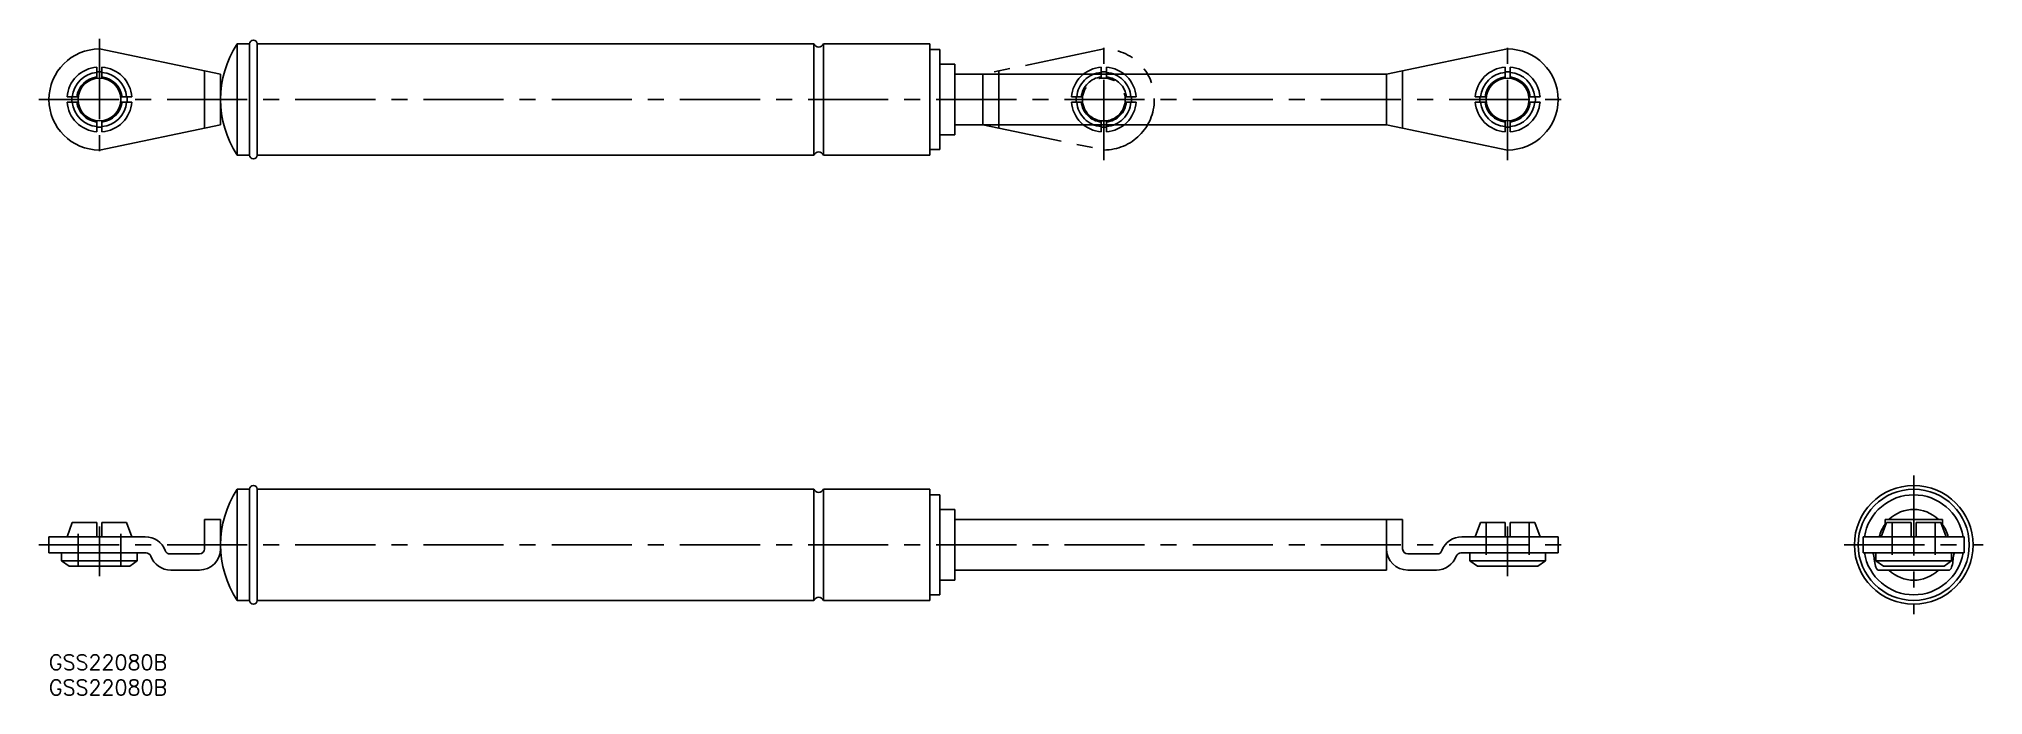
# Model space of a CAD drawing. Extents: x -2 to 383, y -8 to 122.
import ezdxf

# ---------------------------------------------------------------- set-up
doc = ezdxf.new("R2010")
doc.units = 0
doc.header["$LTSCALE"] = 0.5
for name, pattern in [('CENTER', [50.8, 31.75, -6.35, 6.35, -6.35]), ('DASHED', [19.05, 12.7, -6.35]), ('PHANTOM', [63.5, 31.75, -6.35, 6.35, -6.35, 6.35, -6.35])]:
    doc.linetypes.add(name, pattern=pattern)
for name, color, linetype in [('MSM_CENTER', 1, 'CENTER'), ('MSM_CONTINUOUS', 7, 'CONTINUOUS'), ('MSM_DASHED', 4, 'DASHED'), ('MSM_IMAGINARY', 6, 'PHANTOM'), ('MSM_PART_NUMBER', 7, 'CONTINUOUS')]:
    doc.layers.add(name, color=color, linetype=linetype)
doc.styles.get("Standard").update_dxf_attribs({"font": 'txt.shx', "height": 3, "bigfont": 'bigfont.shx'})

# ---------------------------------------------------------------- blocks, each defined once
blk = doc.blocks.new('*U24')
at = {"layer": 'MSM_PART_NUMBER'}
blk.add_text('GSS22080B', height=3, dxfattribs=at).set_placement((0, -3))
blk = doc.blocks.new('*U25')
at = {"layer": 'MSM_PART_NUMBER'}
blk.add_text('GSS22080B', height=3, dxfattribs=at).set_placement((0, -8))

msp = doc.modelspace()

# ---------------------------------------------------------------- linework, layer by layer
at = {"layer": 'MSM_CENTER'}
for p, q in [((10, 121.92), (10, 97.92)), ((209, 97.92), (209, 121.92)), ((289, 97.92), (289, 121.92)), ((-2, 109.92), (301, 109.92)), ((369.46, 35.5), (369.46, 8)), ((10, 15.55), (10, 25.35)), ((289, 25.35), (289, 15.55)), ((-2, 21.75), (301, 21.75)), ((355.71, 21.75), (383.21, 21.75))]:
    msp.add_line(p, q, dxfattribs=at)
at = {"layer": 'MSM_CONTINUOUS'}
for p, q in [((10, 119.92), (34, 114.92)), ((39.75, 120.92), (37.3, 120.92)), ((37.3, 98.92), (37.3, 120.92)), ((39.75, 98.92), (39.75, 120.92)), ((151.56, 120.92), (41.25, 120.92)), ((41.25, 98.92), (41.25, 120.92)), ((151.56, 98.92), (151.56, 120.92)), ((174.5, 120.92), (153.44, 120.92)), ((153.44, 98.92), (153.44, 120.92)), ((174.5, 98.92), (174.5, 120.92)), ((176.5, 119.82), (174.5, 119.82)), ((176.5, 100.02), (176.5, 119.82)), ((289, 119.92), (265, 114.92)), ((9.5, 116.34), (9.5, 114.14)), ((10.5, 114.14), (10.5, 116.34)), ((30.8, 104.25), (30.8, 115.58)), ((179.5, 116.92), (176.5, 116.92)), ((179.5, 102.92), (179.5, 116.92)), ((268.2, 104.25), (268.2, 115.58)), ((288.5, 116.34), (288.5, 114.14)), ((289.5, 114.14), (289.5, 116.34)), ((9.5, 115.39), (10.5, 115.39)), ((34, 104.92), (34, 114.92)), ((265, 114.92), (179.5, 114.92)), ((265, 104.92), (265, 114.92)), ((288.5, 115.39), (289.5, 115.39)), ((3.58, 110.42), (5.78, 110.42)), ((3.58, 109.42), (5.78, 109.42)), ((4.52, 109.47), (4.52, 110.42)), ((16.42, 110.42), (14.22, 110.42)), ((14.22, 109.42), (16.42, 109.42)), ((15.48, 110.42), (15.5, 109.92)), ((15.5, 109.92), (15.48, 109.4)), ((282.58, 110.42), (284.78, 110.42)), ((282.58, 109.42), (284.78, 109.42)), ((283.52, 110.42), (283.5, 109.92)), ((283.5, 109.92), (283.52, 109.42)), ((295.42, 110.42), (293.22, 110.42)), ((293.22, 109.42), (295.42, 109.42)), ((294.48, 110.42), (294.5, 109.92)), ((294.5, 109.92), (294.48, 109.42)), ((10.51, 104.44), (9.49, 104.44)), ((9.5, 103.5), (9.5, 105.7)), ((34, 104.92), (10, 99.92)), ((10.5, 103.5), (10.5, 105.7)), ((179.5, 104.92), (265, 104.92)), ((265, 104.92), (268.2, 104.25)), ((289, 99.92), (268.2, 104.25)), ((288.5, 103.5), (288.5, 105.7)), ((289.5, 104.44), (288.5, 104.44)), ((289.5, 105.7), (289.5, 103.5)), ((176.5, 102.92), (179.5, 102.92)), ((37.3, 98.92), (39.75, 98.92)), ((41.25, 98.92), (151.56, 98.92)), ((153.44, 98.92), (174.5, 98.92)), ((174.5, 100.02), (176.5, 100.02)), ((39.75, 32.75), (37.3, 32.75)), ((37.3, 10.75), (37.3, 32.75)), ((39.75, 10.75), (39.75, 32.75)), ((151.56, 32.75), (41.25, 32.75)), ((41.25, 10.75), (41.25, 32.75)), ((151.56, 10.75), (151.56, 32.75)), ((174.5, 32.75), (153.44, 32.75)), ((153.44, 10.75), (153.44, 32.75)), ((174.5, 10.75), (174.5, 32.75)), ((176.5, 31.65), (174.5, 31.65)), ((176.5, 11.85), (176.5, 31.65)), ((179.5, 28.75), (176.5, 28.75)), ((179.5, 14.75), (179.5, 28.75)), ((0, 20.15), (0, 23.35)), ((0, 23.35), (19.08, 23.35)), ((4.62, 26.15), (3.58, 23.35)), ((4.62, 26.15), (9.5, 26.15)), ((9.5, 23.35), (9.5, 26.15)), ((10, 23.35), (10, 20.15)), ((10.5, 26.15), (15.38, 26.15)), ((10.5, 26.15), (10.5, 23.35)), ((15.38, 26.15), (16.42, 23.35)), ((30.8, 20.95), (30.8, 26.75)), ((30.8, 26.75), (34, 26.75)), ((34, 26.75), (34, 20.95)), ((268.2, 26.75), (179.5, 26.75)), ((265, 16.75), (265, 26.75)), ((268.2, 20.95), (268.2, 26.75)), ((299, 23.35), (279.92, 23.35)), ((282.58, 23.35), (283.62, 26.15)), ((283.62, 26.15), (288.5, 26.15)), ((288.5, 26.15), (288.5, 23.35)), ((289, 20.15), (289, 23.35)), ((289.5, 26.15), (294.38, 26.15)), ((289.5, 26.15), (289.5, 23.35)), ((294.38, 26.15), (295.42, 23.35)), ((299, 20.15), (299, 23.35)), ((359.46, 20.15), (359.46, 23.35)), ((379.46, 23.35), (359.46, 23.35)), ((364.08, 26.15), (363.04, 23.35)), ((363.79, 26.75), (375.13, 26.75)), ((363.79, 25.37), (363.79, 26.75)), ((364.08, 26.15), (368.96, 26.15)), ((368.96, 26.15), (368.96, 23.35)), ((369.96, 26.15), (374.84, 26.15)), ((369.96, 26.15), (369.96, 23.35)), ((374.84, 26.15), (375.88, 23.35)), ((375.13, 26.75), (375.13, 25.37)), ((379.46, 20.15), (379.46, 23.35)), ((19.24, 20.15), (0, 20.15)), ((2.5, 18.55), (2.5, 20.15)), ((17.5, 20.15), (17.5, 18.55)), ((23.96, 19.95), (29.8, 19.95)), ((275.04, 19.95), (269.2, 19.95)), ((279.76, 20.15), (299, 20.15)), ((281.5, 20.15), (281.5, 18.55)), ((296.5, 18.55), (296.5, 20.15)), ((359.46, 20.15), (379.46, 20.15)), ((361.96, 20.15), (361.96, 18.55)), ((376.96, 18.55), (376.96, 20.15)), ((4, 17.55), (2.5, 18.55)), ((17.5, 18.55), (2.5, 18.55)), ((4, 17.55), (16, 17.55)), ((17.5, 18.55), (16, 17.55)), ((24.12, 16.75), (29.8, 16.75)), ((179.5, 16.75), (265, 16.75)), ((269.2, 16.75), (274.88, 16.75)), ((281.5, 18.55), (283, 17.55)), ((281.5, 18.55), (296.5, 18.55)), ((295, 17.55), (283, 17.55)), ((295, 17.55), (296.5, 18.55)), ((361.96, 18.55), (363.46, 17.55)), ((361.96, 18.55), (376.96, 18.55)), ((376.52, 16.75), (362.4, 16.75)), ((375.46, 17.55), (363.46, 17.55)), ((375.46, 17.55), (376.96, 18.55)), ((174.5, 11.85), (176.5, 11.85)), ((176.5, 14.75), (179.5, 14.75)), ((37.3, 10.75), (39.75, 10.75)), ((41.25, 10.75), (151.56, 10.75)), ((153.44, 10.75), (174.5, 10.75))]:
    msp.add_line(p, q, dxfattribs=at)
for centre, radius in [((10, 109.92), 4.25), ((289, 109.92), 4.25), ((369.46, 21.75), 11.75), ((369.46, 21.75), 11)]:
    msp.add_circle(centre, radius, dxfattribs=at)
for centre, radius, start, end in [((10, 109.92), 10, 90, 270), ((54, 109.92), 20, 146.633, 213.367), ((40.5, 120.92), 0.75, 0, 180), ((152.5, 121.27), 1, 200.4873, 339.5127), ((289, 109.92), 10, 270, 90), ((10, 109.92), 6.44, 94.4541, 175.5459), ((10, 109.92), 6.44, 4.4541, 85.5459), ((289, 109.92), 6.44, 94.4541, 175.5459), ((289, 109.92), 6.44, 4.4541, 85.5459), ((10, 109.92), 5.4, 95.3128, 174.6872), ((10, 109.92), 4.5, 96.3794, 173.6206), ((10, 109.92), 5.4, 5.3128, 84.6872), ((10, 109.92), 4.5, 6.3794, 83.6206), ((289, 109.92), 5.4, 95.3128, 174.6872), ((289, 109.92), 4.5, 96.3794, 173.6206), ((289, 109.92), 5.4, 5.3128, 84.6872), ((289, 109.92), 4.5, 6.3794, 83.6206), ((10, 109.92), 6.44, 184.4541, 265.5459), ((10, 109.92), 5.4, 185.3128, 264.6872), ((10, 109.92), 4.5, 186.3794, 263.6206), ((10, 109.92), 4.5, 276.3794, 353.6206), ((10, 109.92), 5.4, 275.3128, 354.6872), ((10, 109.92), 6.44, 274.4541, 355.5459), ((289, 109.92), 6.44, 184.4541, 265.5459), ((289, 109.92), 5.4, 185.3128, 264.6872), ((289, 109.92), 4.5, 186.3794, 263.6206), ((289, 109.92), 5.4, 275.3128, 354.6872), ((289, 109.92), 4.5, 276.3794, 353.6206), ((289, 109.92), 6.44, 274.4541, 355.5459), ((40.5, 98.92), 0.75, 180, 0), ((152.5, 98.57), 1, 20.4873, 159.5127), ((54, 21.75), 20, 146.633, 213.367), ((40.5, 32.75), 0.75, 0, 180), ((152.5, 33.1), 1, 200.4873, 339.5127), ((369.46, 21.75), 9.9, 9.3007, 170.6993), ((369.46, 21.75), 7, 45.5847, 134.4153), ((19.08, 19.15), 4.2, 20.2522, 90), ((279.92, 19.15), 4.2, 90, 159.7478), ((369.46, 21.75), 7, 144.0494, 166.787), ((369.46, 21.75), 7, 13.213, 35.9506), ((19.24, 19.15), 1, 20.2522, 90), ((24.12, 20.95), 4.2, 200.2522, 270), ((23.96, 20.95), 1, 200.2522, 270), ((29.8, 20.95), 4.2, 270, 0), ((29.8, 20.95), 1, 270, 0), ((269.2, 20.95), 4.2, 180, 270), ((269.2, 20.95), 1, 180, 270), ((274.88, 20.95), 4.2, 270, 339.7478), ((275.04, 20.95), 1, 270, 339.7478), ((279.76, 19.15), 1, 90, 159.7478), ((369.46, 21.75), 9.9, 189.3007, 350.6993), ((358.1, 18.81), 3.55, 1.1633, 22.161), ((380.8, 18.82), 3.53, 157.8089, 179.8415), ((369.34, 19.59), 7.73, 185.2345, 195.4066), ((362.98, 17.68), 1.1, 187.7064, 238.242), ((369.46, 21.75), 7, 225.5847, 314.4153), ((375.94, 17.68), 1.1, 301.758, 352.2936), ((368.78, 19.77), 8.55, 344.8263, 353.6463), ((40.5, 10.75), 0.75, 180, 0), ((152.5, 10.4), 1, 20.4873, 159.5127)]:
    msp.add_arc(centre, radius, start, end, dxfattribs=at)
at = {"layer": 'MSM_DASHED'}
for p, q in [((5.75, 17.55), (5.75, 26.15)), ((14.25, 17.55), (14.25, 26.15)), ((284.75, 26.15), (284.75, 17.55)), ((293.25, 26.15), (293.25, 17.55)), ((365.21, 26.15), (365.21, 17.55)), ((373.71, 26.15), (373.71, 17.55))]:
    msp.add_line(p, q, dxfattribs=at)
at = {"layer": 'MSM_IMAGINARY'}
for p, q in [((209, 119.92), (185, 114.92)), ((188.2, 104.25), (188.2, 115.58)), ((208.5, 116.34), (208.5, 114.14)), ((209.5, 114.14), (209.5, 116.34)), ((185, 104.92), (185, 114.92)), ((202.58, 110.42), (204.78, 110.42)), ((204.78, 109.42), (202.58, 109.42)), ((203.52, 109.47), (203.52, 110.42)), ((215.42, 110.42), (213.22, 110.42)), ((213.22, 109.42), (215.42, 109.42)), ((214.48, 110.42), (214.5, 109.92)), ((214.5, 109.92), (214.48, 109.4)), ((185, 104.92), (209, 99.92)), ((208.5, 103.5), (208.5, 105.7)), ((209.5, 105.7), (209.5, 103.5))]:
    msp.add_line(p, q, dxfattribs=at)
msp.add_circle((209, 109.92), 4.25, dxfattribs=at)
for radius, start, end in [(10, 270, 90), (6.44, 94.4541, 175.5459), (6.44, 4.4541, 85.5459), (5.4, 95.3128, 174.6872), (4.5, 96.3794, 173.6206), (5.49, 84.772, 95.228), (5.4, 5.3128, 84.6872), (4.5, 6.3794, 83.6206), (6.44, 184.4541, 265.5459), (5.49, 174.772, 185.228), (5.4, 185.3128, 264.6872), (4.5, 186.3794, 263.6206), (4.5, 276.3794, 353.6206), (5.4, 275.3128, 354.6872), (6.44, 274.4541, 355.5459), (5.49, 354.772, 5.228), (5.49, 264.772, 275.228)]:
    msp.add_arc((209, 109.92), radius, start, end, dxfattribs=at)

# ---------------------------------------------------------------- block references
at = {"layer": 'MSM_CONTINUOUS'}
for name in ['*U24', '*U25']:
    msp.add_blockref(name, (0, 0), dxfattribs=at)

doc.saveas('drawing.dxf')
